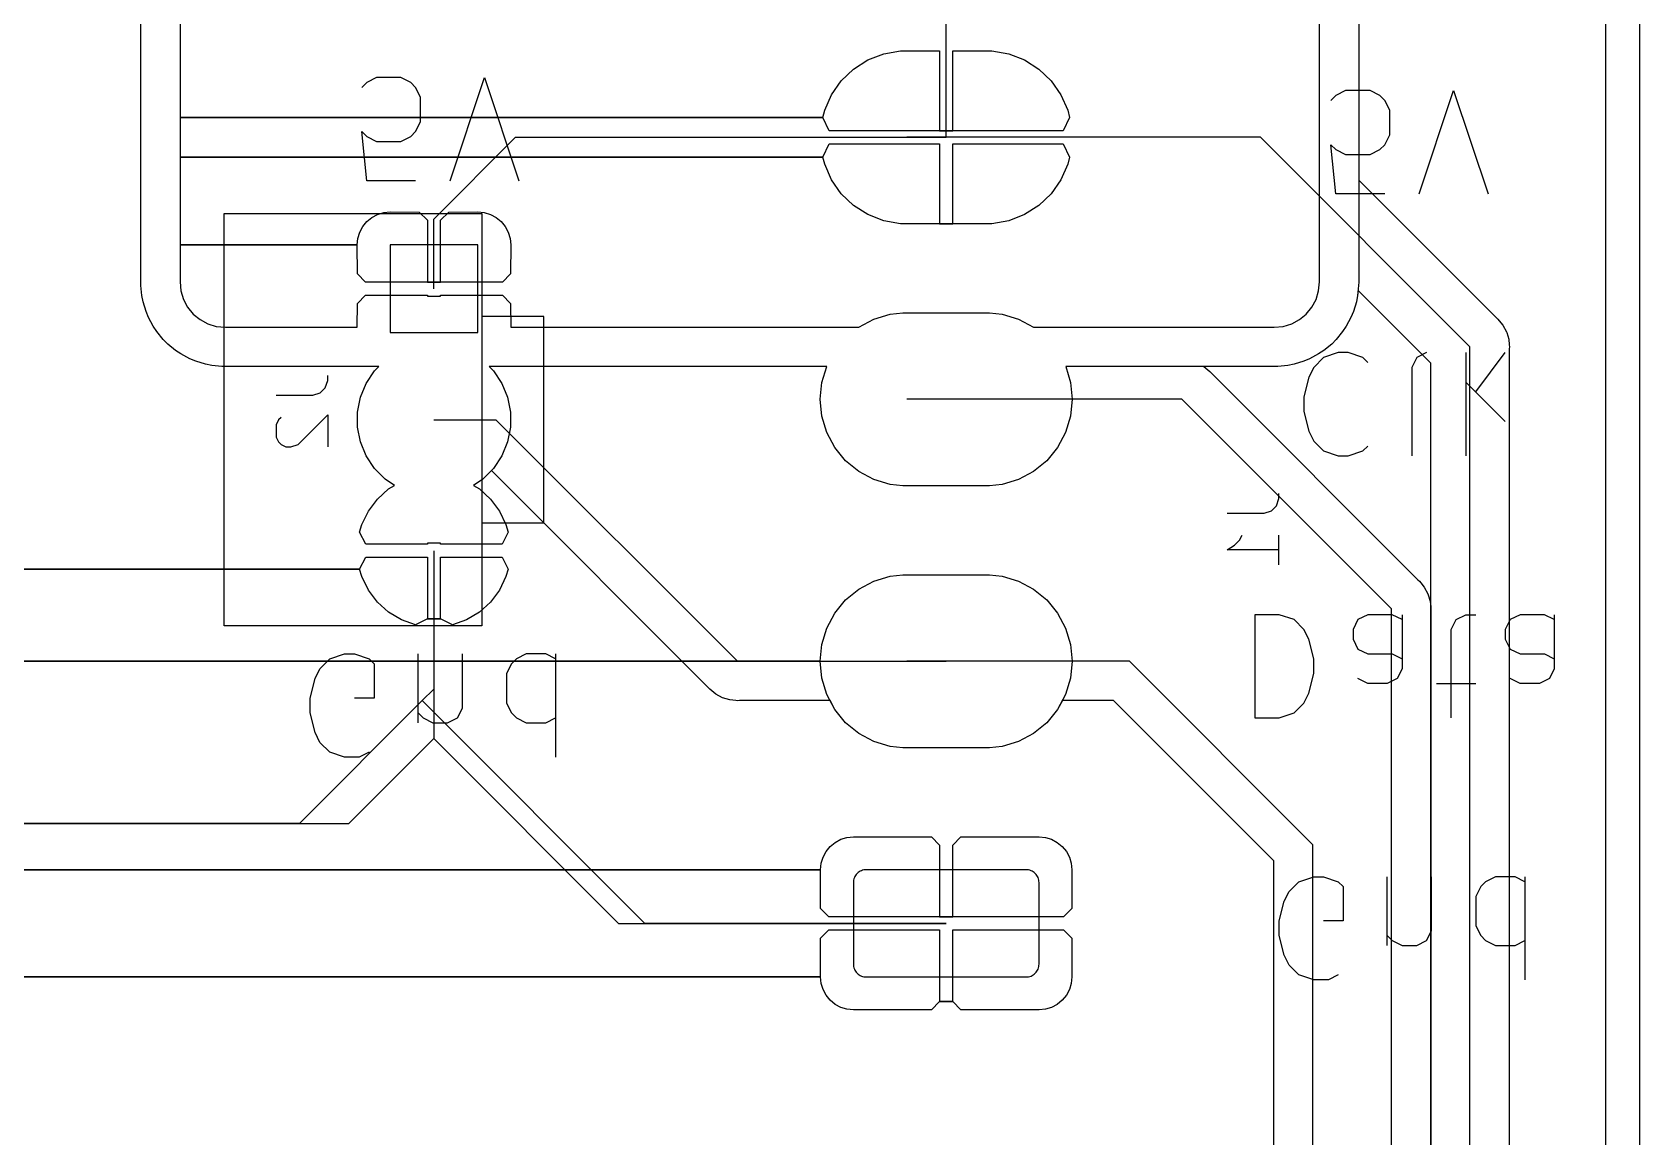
# Model space of a CAD drawing. Extents: x 169 to 33241, y 66 to 35500.
# Drawn here: x 20966 to 33241, y 13070 to 21502 of the extents above; entities that cross this region are included whole.
import ezdxf

# ---------------------------------------------------------------- set-up
doc = ezdxf.new("R2010")
doc.units = 0

msp = doc.modelspace()

# ---------------------------------------------------------------- linework, layer by layer
at = {"layer": 'Layer 1'}
for p, q in [((32981.2, 2076.46), (32981.2, 33488.4)), ((32981.2, 2076.46), (32981.2, 33488.4)), ((33241, 2066), (33241, 33500)), ((31094.9, 27006.3), (31094.9, 19593.7)), ((31094.9, 27006.3), (31094.9, 20373.2)), ((30794.9, 19596.2), (30794.9, 27003.8)), ((30794.9, 19596.2), (30794.9, 27003.8)), ((21794.9, 19593.7), (21794.9, 25116.5)), ((21794.9, 19593.7), (21794.9, 25116.5)), ((22094.9, 24425.4), (22094.9, 20852.2)), ((22094.9, 24425.4), (22094.9, 20852.2)), ((27944, 20700), (27944, 22111)), ((27468, 21337), (27595.7, 21359.4)), ((27468, 21337), (27595.7, 21359.4)), ((27595.7, 21359.4), (27894.9, 21359.4)), ((27595.7, 21359.4), (27894.9, 21359.4)), ((27894.9, 21359.4), (27894.9, 20750)), ((27894.9, 21359.4), (27894.9, 20750)), ((27994.9, 20750), (27994.9, 21359.4)), ((27994.9, 21359.4), (28294.2, 21359.4)), ((27994.9, 20750), (27994.9, 21359.4)), ((27994.9, 21359.4), (28294.2, 21359.4)), ((28294.2, 21359.4), (28421.8, 21337)), ((28294.2, 21359.4), (28421.8, 21337)), ((27237.8, 21220.5), (27347.2, 21290.1)), ((27237.8, 21220.5), (27347.2, 21290.1)), ((27347.2, 21290.1), (27468, 21337)), ((27347.2, 21290.1), (27468, 21337)), ((28421.8, 21337), (28542.7, 21290.1)), ((28421.8, 21337), (28542.7, 21290.1)), ((28542.7, 21290.1), (28652.1, 21220.5)), ((28542.7, 21290.1), (28652.1, 21220.5)), ((23520, 21118), (23482, 21081)), ((23594, 21156), (23520, 21118)), ((23782, 21156), (23594, 21156)), ((23857, 21118), (23782, 21156)), ((23894, 21081), (23857, 21118)), ((24157, 20368), (24419, 21156)), ((24419, 21156), (24682, 20368)), ((27069.6, 21024.8), (27144.1, 21130.9)), ((27069.6, 21024.8), (27144.1, 21130.9)), ((27144.1, 21130.9), (27237.8, 21220.5)), ((27144.1, 21130.9), (27237.8, 21220.5)), ((28652.1, 21220.5), (28745.8, 21130.9)), ((28652.1, 21220.5), (28745.8, 21130.9)), ((28745.8, 21130.9), (28820.2, 21024.8)), ((28745.8, 21130.9), (28820.2, 21024.8)), ((23932, 21006), (23894, 21081)), ((23932, 20818), (23932, 21006)), ((27017.3, 20906.2), (27069.6, 21024.8)), ((27017.3, 20906.2), (27069.6, 21024.8)), ((28820.2, 21024.8), (28872.5, 20906.2)), ((28820.2, 21024.8), (28872.5, 20906.2)), ((30920, 21018), (30882, 20981)), ((30994, 21056), (30920, 21018)), ((31182, 21056), (30994, 21056)), ((31257, 21018), (31182, 21056)), ((31294, 20981), (31257, 21018)), ((31557, 20268), (31819, 21056)), ((31819, 21056), (32082, 20268)), ((27004.1, 20852.2), (27017.3, 20906.2)), ((27004.1, 20852.2), (27017.3, 20906.2)), ((28872.5, 20906.2), (28885.8, 20852.2)), ((28872.5, 20906.2), (28885.8, 20852.2)), ((31332, 20906), (31294, 20981)), ((31332, 20718), (31332, 20906)), ((22094.9, 20852.2), (27004.1, 20852.2)), ((27004.1, 20852.2), (22094.9, 20852.2)), ((22094.9, 20852.2), (22094.9, 20547.8)), ((22094.9, 20852.2), (27004.1, 20852.2)), ((27004.1, 20852.2), (22094.9, 20852.2)), ((22094.9, 20852.2), (22094.9, 20547.8)), ((23894, 20743), (23932, 20818)), ((27050.9, 20750), (27004.1, 20852.2)), ((27050.9, 20750), (27004.1, 20852.2)), ((27894.9, 20750), (27050.9, 20750)), ((27894.9, 20750), (27050.9, 20750)), ((27894.9, 20750), (27994.9, 20750)), ((27994.9, 20750), (27894.9, 20750)), ((27894.9, 20750), (27994.9, 20750)), ((27994.9, 20750), (27894.9, 20750)), ((28839, 20750), (27994.9, 20750)), ((28839, 20750), (27994.9, 20750)), ((28885.8, 20852.2), (28839, 20750)), ((28885.8, 20852.2), (28839, 20750)), ((23520, 20368), (23482, 20743)), ((23482, 20743), (23520, 20706)), ((23520, 20706), (23594, 20668)), ((23594, 20668), (23782, 20668)), ((23782, 20668), (23857, 20706)), ((23857, 20706), (23894, 20743)), ((24033, 20076), (24657, 20700)), ((24657, 20700), (27039, 20700)), ((27004.1, 20547.8), (27050.9, 20650)), ((27004.1, 20547.8), (27050.9, 20650)), ((27039, 20700), (27944, 20700)), ((27050.9, 20650), (27894.9, 20650)), ((27050.9, 20650), (27894.9, 20650)), ((28244, 20700), (27645, 20700)), ((28244, 20700), (27645, 20700)), ((27894.9, 20650), (27894.9, 20040.6)), ((27894.9, 20650), (27894.9, 20040.6)), ((30344, 20700), (27944, 20700)), ((27994.9, 20040.6), (27994.9, 20650)), ((27994.9, 20650), (28839, 20650)), ((27994.9, 20040.6), (27994.9, 20650)), ((27994.9, 20650), (28839, 20650)), ((28839, 20650), (28885.8, 20547.8)), ((28839, 20650), (28885.8, 20547.8)), ((31944, 19100), (30344, 20700)), ((30920, 20268), (30882, 20643)), ((30882, 20643), (30920, 20606)), ((31257, 20606), (31294, 20643)), ((31294, 20643), (31332, 20718)), ((22094.9, 20547.8), (27004.1, 20547.8)), ((27004.1, 20547.8), (22094.9, 20547.8)), ((22094.9, 20547.8), (22094.9, 19879.5)), ((22094.9, 20547.8), (27004.1, 20547.8)), ((27004.1, 20547.8), (22094.9, 20547.8)), ((22094.9, 20547.8), (22094.9, 19879.5)), ((27017.3, 20493.8), (27004.1, 20547.8)), ((27017.3, 20493.8), (27004.1, 20547.8)), ((28885.8, 20547.8), (28872.5, 20493.8)), ((28885.8, 20547.8), (28872.5, 20493.8)), ((30920, 20606), (30994, 20568)), ((30994, 20568), (31182, 20568)), ((31182, 20568), (31257, 20606)), ((27069.6, 20375.2), (27017.3, 20493.8)), ((27069.6, 20375.2), (27017.3, 20493.8)), ((28872.5, 20493.8), (28820.2, 20375.2)), ((28872.5, 20493.8), (28820.2, 20375.2)), ((23894, 20368), (23520, 20368)), ((27144.1, 20269.1), (27069.6, 20375.2)), ((27144.1, 20269.1), (27069.6, 20375.2)), ((27237.8, 20179.5), (27144.1, 20269.1)), ((27237.8, 20179.5), (27144.1, 20269.1)), ((28745.8, 20269.1), (28652.1, 20179.5)), ((28745.8, 20269.1), (28652.1, 20179.5)), ((28820.2, 20375.2), (28745.8, 20269.1)), ((28820.2, 20375.2), (28745.8, 20269.1)), ((31294, 20268), (30920, 20268)), ((31094.9, 20373.2), (32146.1, 19322)), ((27347.2, 20109.9), (27237.8, 20179.5)), ((27347.2, 20109.9), (27237.8, 20179.5)), ((28652.1, 20179.5), (28542.7, 20109.9)), ((28652.1, 20179.5), (28542.7, 20109.9)), ((22431, 20119), (24400, 20119)), ((22431, 16970), (22431, 20119)), ((23467.2, 19975.7), (23490.4, 20019.1)), ((23467.2, 19975.7), (23490.4, 20019.1)), ((23490.4, 20019.1), (23521.6, 20057.2)), ((23490.4, 20019.1), (23521.6, 20057.2)), ((23521.6, 20057.2), (23559.7, 20088.4)), ((23521.6, 20057.2), (23559.7, 20088.4)), ((23559.7, 20088.4), (23603.1, 20111.6)), ((23559.7, 20088.4), (23603.1, 20111.6)), ((23603.1, 20111.6), (23650.3, 20125.9)), ((23603.1, 20111.6), (23650.3, 20125.9)), ((23650.3, 20125.9), (23699.3, 20130.7)), ((23650.3, 20125.9), (23699.3, 20130.7)), ((23699.3, 20130.7), (23921.4, 20129.5)), ((23699.3, 20130.7), (23921.4, 20129.5)), ((23921.4, 20129.5), (23983.9, 20067)), ((23921.4, 20129.5), (23983.9, 20067)), ((23983.9, 20067), (23983.9, 19594.9)), ((23983.9, 20067), (23983.9, 19594.9)), ((24033, 19544), (24033, 20076)), ((24083.9, 20067), (24146.4, 20129.5)), ((24083.9, 20067), (24146.4, 20129.5)), ((24083.9, 19594.9), (24083.9, 20067)), ((24083.9, 19594.9), (24083.9, 20067)), ((24146.4, 20129.5), (24368.6, 20130.7)), ((24146.4, 20129.5), (24368.6, 20130.7)), ((24368.6, 20130.7), (24417.6, 20125.9)), ((24368.6, 20130.7), (24417.6, 20125.9)), ((24400, 20119), (24400, 16970)), ((24417.6, 20125.9), (24464.7, 20111.6)), ((24417.6, 20125.9), (24464.7, 20111.6)), ((24464.7, 20111.6), (24508.1, 20088.4)), ((24464.7, 20111.6), (24508.1, 20088.4)), ((24508.1, 20088.4), (24546.2, 20057.2)), ((24508.1, 20088.4), (24546.2, 20057.2)), ((24546.2, 20057.2), (24577.4, 20019.1)), ((24546.2, 20057.2), (24577.4, 20019.1)), ((24577.4, 20019.1), (24600.6, 19975.7)), ((24577.4, 20019.1), (24600.6, 19975.7)), ((27468, 20063), (27347.2, 20109.9)), ((27468, 20063), (27347.2, 20109.9)), ((27595.7, 20040.6), (27468, 20063)), ((27595.7, 20040.6), (27468, 20063)), ((27894.9, 20040.6), (27595.7, 20040.6)), ((27894.9, 20040.6), (27595.7, 20040.6)), ((27894.9, 20040.6), (27994.9, 20040.6)), ((27994.9, 20040.6), (27894.9, 20040.6)), ((27894.9, 20040.6), (27994.9, 20040.6)), ((27994.9, 20040.6), (27894.9, 20040.6)), ((28294.2, 20040.6), (27994.9, 20040.6)), ((28294.2, 20040.6), (27994.9, 20040.6)), ((28421.8, 20063), (28294.2, 20040.6)), ((28421.8, 20063), (28294.2, 20040.6)), ((28542.7, 20109.9), (28421.8, 20063)), ((28542.7, 20109.9), (28421.8, 20063)), ((23448.1, 19879.5), (23452.9, 19928.5)), ((23448.1, 19879.5), (23452.9, 19928.5)), ((23452.9, 19928.5), (23467.2, 19975.7)), ((23452.9, 19928.5), (23467.2, 19975.7)), ((24600.6, 19975.7), (24614.9, 19928.5)), ((24600.6, 19975.7), (24614.9, 19928.5)), ((24614.9, 19928.5), (24619.8, 19879.5)), ((24614.9, 19928.5), (24619.8, 19879.5)), ((22094.9, 19879.5), (23448.1, 19879.5)), ((23448.1, 19879.5), (22094.9, 19879.5)), ((22094.9, 19879.5), (22094.9, 19596.2)), ((22094.9, 19879.5), (23448.1, 19879.5)), ((23448.1, 19879.5), (22094.9, 19879.5)), ((22094.9, 19879.5), (22094.9, 19596.2)), ((23449.3, 19657.4), (23448.1, 19879.5)), ((23449.3, 19657.4), (23448.1, 19879.5)), ((24368.6, 19879.5), (23699.3, 19879.5)), ((23699.3, 19879.5), (23699.3, 19210.2)), ((24368.6, 19879.5), (23699.3, 19879.5)), ((23699.3, 19879.5), (23699.3, 19210.2)), ((24368.6, 19210.2), (24368.6, 19879.5)), ((24368.6, 19210.2), (24368.6, 19879.5)), ((24619.8, 19879.5), (24618.6, 19657.4)), ((24619.8, 19879.5), (24618.6, 19657.4)), ((23511.8, 19594.9), (23449.3, 19657.4)), ((23511.8, 19594.9), (23449.3, 19657.4)), ((24618.6, 19657.4), (24556.1, 19594.9)), ((24618.6, 19657.4), (24556.1, 19594.9)), ((21796.1, 19569.2), (21794.9, 19593.7)), ((21796.1, 19569.2), (21794.9, 19593.7)), ((21803.7, 19492.4), (21796.1, 19569.2)), ((21803.7, 19492.4), (21796.1, 19569.2)), ((22094.9, 19596.2), (22101.8, 19526.7)), ((22094.9, 19596.2), (22101.8, 19526.7)), ((22101.8, 19526.7), (22121.3, 19462.3)), ((22101.8, 19526.7), (22121.3, 19462.3)), ((23983.9, 19594.9), (23511.8, 19594.9)), ((23983.9, 19594.9), (23511.8, 19594.9)), ((23983.9, 19594.9), (24083.9, 19594.9)), ((24083.9, 19594.9), (23983.9, 19594.9)), ((23983.9, 19594.9), (24083.9, 19594.9)), ((24083.9, 19594.9), (23983.9, 19594.9)), ((24556.1, 19594.9), (24083.9, 19594.9)), ((24556.1, 19594.9), (24083.9, 19594.9)), ((30768.6, 19462.3), (30788.1, 19526.7)), ((30768.6, 19462.3), (30788.1, 19526.7)), ((30788.1, 19526.7), (30794.9, 19596.2)), ((30788.1, 19526.7), (30794.9, 19596.2)), ((31093.7, 19569.2), (31086.2, 19492.4)), ((31090, 19531.7), (31086.2, 19492.4)), ((31645.7, 18976.1), (31090, 19531.7)), ((31094.9, 19593.7), (31093.7, 19569.2)), ((21813.3, 19444.3), (21803.7, 19492.4)), ((21813.3, 19444.3), (21803.7, 19492.4)), ((21835.7, 19370.5), (21813.3, 19444.3)), ((21835.7, 19370.5), (21813.3, 19444.3)), ((22121.3, 19462.3), (22153.1, 19402.9)), ((22121.3, 19462.3), (22153.1, 19402.9)), ((22153.1, 19402.9), (22195.8, 19350.8)), ((22153.1, 19402.9), (22195.8, 19350.8)), ((23448.3, 19250), (23449.3, 19432.4)), ((23448.3, 19250), (23449.3, 19432.4)), ((23449.3, 19432.4), (23511.8, 19494.9)), ((23449.3, 19432.4), (23511.8, 19494.9)), ((23511.8, 19494.9), (23983.9, 19494.9)), ((23511.8, 19494.9), (23983.9, 19494.9)), ((23983.9, 19494.9), (23983.9, 19487)), ((23983.9, 19494.9), (23983.9, 19487)), ((23983.9, 19487), (24083.9, 19487)), ((23983.9, 19487), (24083.9, 19487)), ((24083.9, 19487), (24083.9, 19494.9)), ((24083.9, 19494.9), (24556.1, 19494.9)), ((24083.9, 19487), (24083.9, 19494.9)), ((24083.9, 19494.9), (24556.1, 19494.9)), ((24556.1, 19494.9), (24618.6, 19432.4)), ((24556.1, 19494.9), (24618.6, 19432.4)), ((24618.6, 19432.4), (24619.6, 19250)), ((24618.6, 19432.4), (24619.6, 19250)), ((30694.1, 19350.8), (30736.8, 19402.9)), ((30694.1, 19350.8), (30736.8, 19402.9)), ((30736.8, 19402.9), (30768.6, 19462.3)), ((30736.8, 19402.9), (30768.6, 19462.3)), ((31076.6, 19444.3), (31054.2, 19370.5)), ((31076.6, 19444.3), (31054.2, 19370.5)), ((31086.2, 19492.4), (31076.6, 19444.3)), ((31086.2, 19492.4), (31076.6, 19444.3)), ((21854.4, 19325.2), (21835.7, 19370.5)), ((21854.4, 19325.2), (21835.7, 19370.5)), ((21890.8, 19257.1), (21854.4, 19325.2)), ((21890.8, 19257.1), (21854.4, 19325.2)), ((22195.8, 19350.8), (22247.8, 19308.1)), ((22195.8, 19350.8), (22247.8, 19308.1)), ((22247.8, 19308.1), (22307.2, 19276.4)), ((22247.8, 19308.1), (22307.2, 19276.4)), ((22307.2, 19276.4), (22371.6, 19256.8)), ((22307.2, 19276.4), (22371.6, 19256.8)), ((24872, 19332), (24400, 19332)), ((24872, 17757), (24872, 19332)), ((27277.6, 19251), (27392.1, 19312.2)), ((27277.6, 19251), (27392.1, 19312.2)), ((27392.1, 19312.2), (27516.5, 19349.9)), ((27392.1, 19312.2), (27516.5, 19349.9)), ((27516.5, 19349.9), (27613.3, 19359.4)), ((27516.5, 19349.9), (27613.3, 19359.4)), ((27613.3, 19359.4), (28276.5, 19359.4)), ((27613.3, 19359.4), (28276.5, 19359.4)), ((28276.5, 19359.4), (28373.4, 19349.9)), ((28276.5, 19359.4), (28373.4, 19349.9)), ((28373.4, 19349.9), (28497.7, 19312.2)), ((28373.4, 19349.9), (28497.7, 19312.2)), ((28497.7, 19312.2), (28612.3, 19251)), ((28497.7, 19312.2), (28612.3, 19251)), ((30518.2, 19256.8), (30582.7, 19276.4)), ((30518.2, 19256.8), (30582.7, 19276.4)), ((30582.7, 19276.4), (30642.1, 19308.1)), ((30582.7, 19276.4), (30642.1, 19308.1)), ((30642.1, 19308.1), (30694.1, 19350.8)), ((30642.1, 19308.1), (30694.1, 19350.8)), ((31035.5, 19325.2), (30999.1, 19257.1)), ((31035.5, 19325.2), (30999.1, 19257.1)), ((31054.2, 19370.5), (31035.5, 19325.2)), ((31054.2, 19370.5), (31035.5, 19325.2)), ((32146.1, 19322), (32157.5, 19312.6)), ((32157.5, 19312.6), (32167.9, 19300)), ((32167.9, 19300), (32194.9, 19267)), ((21918, 19216.4), (21890.8, 19257.1)), ((21918, 19216.4), (21890.8, 19257.1)), ((21967, 19156.7), (21918, 19216.4)), ((21967, 19156.7), (21918, 19216.4)), ((22001.7, 19122.1), (21967, 19156.7)), ((22001.7, 19122.1), (21967, 19156.7)), ((22371.6, 19256.8), (22441.1, 19250)), ((22371.6, 19256.8), (22441.1, 19250)), ((22441.1, 19250), (23448.3, 19250)), ((22441.1, 19250), (23448.3, 19250)), ((23699.3, 19210.2), (24368.6, 19210.2)), ((23699.3, 19210.2), (24368.6, 19210.2)), ((24619.6, 19250), (27276.4, 19250)), ((24619.6, 19250), (27276.4, 19250)), ((27276.4, 19250), (27277.6, 19251)), ((27276.4, 19250), (27277.6, 19251)), ((28612.3, 19251), (28613.5, 19250)), ((28612.3, 19251), (28613.5, 19250)), ((28613.5, 19250), (30448.8, 19250)), ((28613.5, 19250), (30448.8, 19250)), ((30448.8, 19250), (30518.2, 19256.8)), ((30448.8, 19250), (30518.2, 19256.8)), ((30922.9, 19156.7), (30888.2, 19122.1)), ((30922.9, 19156.7), (30888.2, 19122.1)), ((30971.8, 19216.4), (30922.9, 19156.7)), ((30971.8, 19216.4), (30922.9, 19156.7)), ((30999.1, 19257.1), (30971.8, 19216.4)), ((30999.1, 19257.1), (30971.8, 19216.4)), ((32194.9, 19267), (32222.7, 19215.1)), ((32222.7, 19215.1), (32224.2, 19210.2)), ((32224.2, 19210.2), (32239.8, 19158.7)), ((32239.8, 19158.7), (32244.2, 19114.7)), ((22061.3, 19073.1), (22001.7, 19122.1)), ((22061.3, 19073.1), (22001.7, 19122.1)), ((22102.1, 19045.9), (22061.3, 19073.1)), ((22102.1, 19045.9), (22061.3, 19073.1)), ((22170.1, 19009.5), (22102.1, 19045.9)), ((22170.1, 19009.5), (22102.1, 19045.9)), ((30787.8, 19045.9), (30719.7, 19009.5)), ((30787.8, 19045.9), (30719.7, 19009.5)), ((30828.6, 19073.1), (30787.8, 19045.9)), ((30828.6, 19073.1), (30787.8, 19045.9)), ((30938, 19056), (30826, 19018)), ((30888.2, 19122.1), (30828.6, 19073.1)), ((30888.2, 19122.1), (30828.6, 19073.1)), ((31013, 19056), (30938, 19056)), ((31126, 19018), (31013, 19056)), ((31613, 19056), (31538, 19018)), ((31913, 19056), (31913, 18268)), ((31944, 7300), (31944, 19100)), ((31988, 18756), (32213, 19056)), ((32244.2, 19114.7), (32244.2, 19114.7)), ((32244.2, 19114.7), (32245.6, 19100)), ((32245.6, 19100), (32244.2, 19085.3)), ((32244.2, 19085.3), (32244.2, 7314.69)), ((22215.4, 18990.7), (22170.1, 19009.5)), ((22215.4, 18990.7), (22170.1, 19009.5)), ((22289.3, 18968.3), (22215.4, 18990.7)), ((22289.3, 18968.3), (22215.4, 18990.7)), ((22337.3, 18958.8), (22289.3, 18968.3)), ((22337.3, 18958.8), (22289.3, 18968.3)), ((22414.1, 18951.2), (22337.3, 18958.8)), ((22414.1, 18951.2), (22337.3, 18958.8)), ((22438.6, 18950), (22414.1, 18951.2)), ((22438.6, 18950), (22414.1, 18951.2)), ((23612.2, 18950), (22438.6, 18950)), ((23612.2, 18950), (22438.6, 18950)), ((23515.8, 18821.8), (23579.8, 18917.6)), ((23515.8, 18821.8), (23579.8, 18917.6)), ((23579.8, 18917.6), (23612.2, 18950)), ((23579.8, 18917.6), (23612.2, 18950)), ((27032.4, 18950), (24455.6, 18950)), ((24455.6, 18950), (24488, 18917.6)), ((24488, 18917.6), (24552, 18821.8)), ((26995.8, 18829.3), (27032.4, 18950)), ((30451.2, 18950), (28857.4, 18950)), ((28857.4, 18950), (28894.1, 18829.3)), ((30451.2, 18950), (29912, 18950)), ((29912, 18950), (29912, 18950)), ((29912, 18950), (29957.5, 18912.6)), ((29957.5, 18912.6), (29966.9, 18901.2)), ((30475.7, 18951.2), (30451.2, 18950)), ((30475.7, 18951.2), (30451.2, 18950)), ((30552.5, 18958.8), (30475.7, 18951.2)), ((30552.5, 18958.8), (30475.7, 18951.2)), ((30600.6, 18968.3), (30552.5, 18958.8)), ((30600.6, 18968.3), (30552.5, 18958.8)), ((30674.5, 18990.7), (30600.6, 18968.3)), ((30674.5, 18990.7), (30600.6, 18968.3)), ((30719.7, 19009.5), (30674.5, 18990.7)), ((30719.7, 19009.5), (30674.5, 18990.7)), ((30751, 18943), (30713, 18868)), ((30826, 19018), (30751, 18943)), ((31163, 18981), (31126, 19018)), ((31538, 19018), (31501, 18943)), ((31501, 18943), (31501, 18268)), ((31645.7, 7423.94), (31645.7, 18976.1)), ((23166, 18749), (23204, 18787)), ((23204, 18787), (23223, 18843)), ((23223, 18843), (23223, 18881)), ((23471.7, 18715.4), (23515.8, 18821.8)), ((23471.7, 18715.4), (23515.8, 18821.8)), ((24552, 18821.8), (24596.1, 18715.4)), ((26983.1, 18700), (26995.8, 18829.3)), ((28894.1, 18829.3), (28906.8, 18700)), ((29966.9, 18901.2), (31546.1, 17322)), ((30713, 18868), (30676, 18718)), ((32213, 18531), (31913, 18831)), ((22829, 18731), (23110, 18731)), ((23110, 18731), (23166, 18749)), ((23449.3, 18602.5), (23471.7, 18715.4)), ((23449.3, 18602.5), (23471.7, 18715.4)), ((24596.1, 18715.4), (24618.6, 18602.5)), ((26995.8, 18570.7), (26983.1, 18700)), ((28244, 18700), (27645, 18700)), ((28244, 18700), (27645, 18700)), ((29744, 18700), (27944, 18700)), ((28906.8, 18700), (28894.1, 18570.7)), ((31344, 17100), (29744, 18700)), ((30676, 18718), (30676, 18606)), ((22848, 18543), (22829, 18506)), ((22866, 18562), (22848, 18543)), ((22998, 18356), (23223, 18581)), ((23223, 18581), (23223, 18337)), ((23449.3, 18487.3), (23449.3, 18602.5)), ((23449.3, 18487.3), (23449.3, 18602.5)), ((24033, 18544), (24033, 18544)), ((24033, 18544), (24033, 18544)), ((24033, 18544), (24507, 18544)), ((24507, 18544), (26352, 16700)), ((24618.6, 18602.5), (24618.6, 18487.3)), ((27033.5, 18446.4), (26995.8, 18570.7)), ((28894.1, 18570.7), (28856.3, 18446.4)), ((30676, 18606), (30713, 18456)), ((22829, 18506), (22829, 18412)), ((23471.7, 18374.3), (23449.3, 18487.3)), ((23471.7, 18374.3), (23449.3, 18487.3)), ((24618.6, 18487.3), (24596.1, 18374.3)), ((27094.8, 18331.9), (27033.5, 18446.4)), ((28856.3, 18446.4), (28795.1, 18331.9)), ((30713, 18456), (30751, 18381)), ((22829, 18412), (22848, 18375)), ((22848, 18375), (22866, 18356)), ((22866, 18356), (22904, 18337)), ((22904, 18337), (22941, 18337)), ((22941, 18337), (22998, 18356)), ((23515.8, 18267.9), (23471.7, 18374.3)), ((23515.8, 18267.9), (23471.7, 18374.3)), ((24596.1, 18374.3), (24552, 18267.9)), ((27177.2, 18231.4), (27094.8, 18331.9)), ((28795.1, 18331.9), (28712.7, 18231.4)), ((30751, 18381), (30826, 18306)), ((30826, 18306), (30938, 18268)), ((31013, 18268), (31126, 18306)), ((31126, 18306), (31163, 18343)), ((23579.8, 18172.2), (23515.8, 18267.9)), ((23579.8, 18172.2), (23515.8, 18267.9)), ((23661.2, 18090.8), (23579.8, 18172.2)), ((23661.2, 18090.8), (23579.8, 18172.2)), ((24488, 18172.2), (24406.6, 18090.8)), ((24552, 18267.9), (24488, 18172.2)), ((27277.6, 18149), (27177.2, 18231.4)), ((28712.7, 18231.4), (28612.3, 18149)), ((30938, 18268), (31013, 18268)), ((23732.9, 18042.8), (23661.2, 18090.8)), ((23732.9, 18042.8), (23661.2, 18090.8)), ((24406.6, 18090.8), (24334.9, 18042.8)), ((24406.6, 18090.8), (24334.9, 18042.8)), ((24472.4, 18156.5), (24406.6, 18090.8)), ((26130.1, 16498.8), (24472.4, 18156.5)), ((27392.1, 18087.8), (27277.6, 18149)), ((27516.5, 18050.1), (27392.1, 18087.8)), ((27613.3, 18040.6), (27516.5, 18050.1)), ((28373.4, 18050.1), (28276.5, 18040.6)), ((28497.7, 18087.8), (28373.4, 18050.1)), ((28612.3, 18149), (28497.7, 18087.8)), ((23533.3, 17846.8), (23601.8, 17938.7)), ((23533.3, 17846.8), (23601.8, 17938.7)), ((23601.8, 17938.7), (23686.9, 18015.4)), ((23601.8, 17938.7), (23686.9, 18015.4)), ((23686.9, 18015.4), (23732.9, 18042.8)), ((23686.9, 18015.4), (23732.9, 18042.8)), ((24334.9, 18042.8), (24380.9, 18015.4)), ((24334.9, 18042.8), (24380.9, 18015.4)), ((24380.9, 18015.4), (24466, 17938.7)), ((24380.9, 18015.4), (24466, 17938.7)), ((24466, 17938.7), (24534.6, 17846.8)), ((24466, 17938.7), (24534.6, 17846.8)), ((28276.5, 18040.6), (27613.3, 18040.6)), ((30466, 17887), (30485, 17943)), ((30485, 17943), (30485, 17981)), ((23484, 17743.3), (23533.3, 17846.8)), ((23484, 17743.3), (23533.3, 17846.8)), ((24534.6, 17846.8), (24583.8, 17743.3)), ((24534.6, 17846.8), (24583.8, 17743.3)), ((30091, 17831), (30372, 17831)), ((30372, 17831), (30429, 17849)), ((30429, 17849), (30466, 17887)), ((23466.4, 17685.4), (23484, 17743.3)), ((23466.4, 17685.4), (23484, 17743.3)), ((23514.2, 17594.9), (23466.4, 17685.4)), ((23514.2, 17594.9), (23466.4, 17685.4)), ((24400, 17757), (24872, 17757)), ((24601.4, 17685.4), (24553.7, 17594.9)), ((24601.4, 17685.4), (24553.7, 17594.9)), ((24583.8, 17743.3), (24601.4, 17685.4)), ((24583.8, 17743.3), (24601.4, 17685.4)), ((23983.9, 17594.9), (23514.2, 17594.9)), ((23983.9, 17594.9), (23514.2, 17594.9)), ((24083.9, 17602.8), (23983.9, 17602.8)), ((23983.9, 17602.8), (23983.9, 17594.9)), ((24083.9, 17602.8), (23983.9, 17602.8)), ((23983.9, 17602.8), (23983.9, 17594.9)), ((24083.9, 17594.9), (24083.9, 17602.8)), ((24083.9, 17594.9), (24083.9, 17602.8)), ((24553.7, 17594.9), (24083.9, 17594.9)), ((24553.7, 17594.9), (24083.9, 17594.9)), ((30091, 17550), (30147, 17587)), ((30147, 17587), (30185, 17625)), ((30185, 17625), (30204, 17662)), ((30485, 17437), (30485, 17662)), ((23466.4, 17404.4), (23514.2, 17494.9)), ((23466.4, 17404.4), (23514.2, 17494.9)), ((23514.2, 17494.9), (23983.9, 17494.9)), ((23514.2, 17494.9), (23983.9, 17494.9)), ((23983.9, 17494.9), (23983.9, 17024.9)), ((23983.9, 17494.9), (23983.9, 17024.9)), ((24033, 17544), (24033, 17544)), ((24033, 17544), (24033, 16488)), ((24033, 17544), (24033, 17544)), ((24033, 17544), (24033, 16111)), ((24083.9, 17024.9), (24083.9, 17494.9)), ((24083.9, 17494.9), (24553.7, 17494.9)), ((24083.9, 17024.9), (24083.9, 17494.9)), ((24083.9, 17494.9), (24553.7, 17494.9)), ((24553.7, 17494.9), (24601.4, 17404.4)), ((24553.7, 17494.9), (24601.4, 17404.4)), ((30485, 17550), (30091, 17550)), ((20697.6, 17404.4), (23466.4, 17404.4)), ((23466.4, 17404.4), (20697.6, 17404.4)), ((20697.6, 17404.4), (23466.4, 17404.4)), ((23466.4, 17404.4), (20697.6, 17404.4)), ((23484, 17346.4), (23466.4, 17404.4)), ((23484, 17346.4), (23466.4, 17404.4)), ((23533.3, 17242.9), (23484, 17346.4)), ((23533.3, 17242.9), (23484, 17346.4)), ((24583.8, 17346.4), (24534.6, 17242.9)), ((24583.8, 17346.4), (24534.6, 17242.9)), ((24601.4, 17404.4), (24583.8, 17346.4)), ((24601.4, 17404.4), (24583.8, 17346.4)), ((27277.6, 17251), (27392.1, 17312.2)), ((27392.1, 17312.2), (27516.5, 17349.9)), ((27516.5, 17349.9), (27613.3, 17359.4)), ((27613.3, 17359.4), (28276.5, 17359.4)), ((28276.5, 17359.4), (28373.4, 17349.9)), ((28373.4, 17349.9), (28497.7, 17312.2)), ((28497.7, 17312.2), (28612.3, 17251)), ((31546.1, 17322), (31557.5, 17312.6)), ((31557.5, 17312.6), (31567.9, 17300)), ((23601.8, 17151.1), (23533.3, 17242.9)), ((23601.8, 17151.1), (23533.3, 17242.9)), ((24534.6, 17242.9), (24466, 17151.1)), ((24534.6, 17242.9), (24466, 17151.1)), ((27177.2, 17168.6), (27277.6, 17251)), ((28612.3, 17251), (28712.7, 17168.6)), ((31567.9, 17300), (31594.9, 17267)), ((31594.9, 17267), (31622.7, 17215.1)), ((31622.7, 17215.1), (31625, 17207.5)), ((31625, 17207.5), (31639.8, 17158.7)), ((23686.9, 17074.3), (23601.8, 17151.1)), ((23686.9, 17074.3), (23601.8, 17151.1)), ((23785.4, 17015.7), (23686.9, 17074.3)), ((23785.4, 17015.7), (23686.9, 17074.3)), ((24380.9, 17074.3), (24282.4, 17015.7)), ((24380.9, 17074.3), (24282.4, 17015.7)), ((24466, 17151.1), (24380.9, 17074.3)), ((24466, 17151.1), (24380.9, 17074.3)), ((27033.5, 16953.6), (27094.8, 17068.1)), ((27094.8, 17068.1), (27177.2, 17168.6)), ((28712.7, 17168.6), (28795.1, 17068.1)), ((28795.1, 17068.1), (28856.3, 16953.6)), ((31344, 9400), (31344, 17100)), ((31639.8, 17158.7), (31644.2, 17114.7)), ((31644.2, 17114.7), (31644.2, 17114.7)), ((31644.2, 17114.7), (31645.6, 17100)), ((31645.6, 17100), (31644.2, 17085.3)), ((31644.2, 17085.3), (31644.2, 9414.69)), ((24400, 16970), (22431, 16970)), ((23893.4, 16977.4), (23785.4, 17015.7)), ((23893.4, 16977.4), (23785.4, 17015.7)), ((23983.9, 17024.9), (23893.4, 16977.4)), ((23983.9, 17024.9), (23893.4, 16977.4)), ((23983.9, 17024.9), (24083.9, 17024.9)), ((24083.9, 17024.9), (23983.9, 17024.9)), ((23983.9, 17024.9), (24083.9, 17024.9)), ((24083.9, 17024.9), (23983.9, 17024.9)), ((24174.4, 16977.4), (24083.9, 17024.9)), ((24174.4, 16977.4), (24083.9, 17024.9)), ((24282.4, 17015.7), (24174.4, 16977.4)), ((24282.4, 17015.7), (24174.4, 16977.4)), ((26995.8, 16829.3), (27033.5, 16953.6)), ((28856.3, 16953.6), (28894.1, 16829.3)), ((30301, 17056), (30301, 16268)), ((30488, 17056), (30301, 17056)), ((30601, 17018), (30488, 17056)), ((30676, 16943), (30601, 17018)), ((30713, 16868), (30676, 16943)), ((31088, 17018), (31051, 16943)), ((31051, 16943), (31051, 16868)), ((31163, 17056), (31088, 17018)), ((31351, 17056), (31163, 17056)), ((31426, 17018), (31351, 17056)), ((31426, 17056), (31426, 16643)), ((31801, 16943), (31838, 17018)), ((31801, 16268), (31801, 16943)), ((31838, 17018), (31913, 17056)), ((31913, 17056), (31988, 17056)), ((32251, 17018), (32213, 16943)), ((32213, 16943), (32213, 16868)), ((32326, 17056), (32251, 17018)), ((32513, 17056), (32326, 17056)), ((32588, 17018), (32513, 17056)), ((32588, 17056), (32588, 16643)), ((26983.1, 16700), (26995.8, 16829.3)), ((28894.1, 16829.3), (28906.8, 16700)), ((30751, 16718), (30713, 16868)), ((31051, 16868), (31088, 16793)), ((32213, 16868), (32251, 16793)), ((20621.1, 16700), (26983.1, 16700)), ((26983.1, 16700), (20621.1, 16700)), ((23163, 16643), (23238, 16718)), ((23238, 16718), (23351, 16756)), ((23351, 16756), (23426, 16756)), ((23426, 16756), (23538, 16718)), ((23538, 16718), (23576, 16681)), ((23913, 16231), (23913, 16756)), ((24251, 16343), (24251, 16756)), ((24663, 16718), (24626, 16681)), ((24738, 16756), (24663, 16718)), ((24888, 16756), (24738, 16756)), ((24963, 16718), (24888, 16756)), ((24963, 16756), (24963, 15968)), ((26352, 16700), (27944, 16700)), ((26995.8, 16570.7), (26983.1, 16700)), ((28244, 16700), (27645, 16700)), ((28244, 16700), (27645, 16700)), ((29344, 16700), (27944, 16700)), ((28906.8, 16700), (28894.1, 16570.7)), ((30744, 15300), (29344, 16700)), ((30751, 16606), (30751, 16718)), ((31088, 16793), (31163, 16756)), ((31163, 16756), (31351, 16756)), ((31351, 16756), (31426, 16718)), ((32251, 16793), (32326, 16756)), ((32326, 16756), (32513, 16756)), ((32513, 16756), (32588, 16718)), ((23126, 16568), (23163, 16643)), ((23576, 16681), (23576, 16418)), ((24626, 16681), (24588, 16606)), ((24588, 16606), (24588, 16381)), ((30713, 16456), (30751, 16606)), ((31426, 16643), (31388, 16568)), ((32588, 16643), (32551, 16568)), ((23088, 16418), (23126, 16568)), ((24033, 16488), (23944, 16400)), ((26139.5, 16487.4), (26130.1, 16498.8)), ((26185, 16450), (26139.5, 16487.4)), ((26237, 16422.2), (26185, 16450)), ((27033.5, 16446.4), (26995.8, 16570.7)), ((28894.1, 16570.7), (28856.3, 16446.4)), ((30676, 16381), (30713, 16456)), ((31163, 16531), (31088, 16568)), ((31313, 16531), (31163, 16531)), ((31388, 16568), (31313, 16531)), ((31688, 16531), (31988, 16531)), ((32326, 16531), (32251, 16568)), ((32476, 16531), (32326, 16531)), ((32551, 16568), (32476, 16531)), ((23944, 16400), (23007, 15462)), ((23088, 16306), (23088, 16418)), ((23576, 16418), (23426, 16418)), ((25644, 14700), (23944, 16400)), ((24213, 16268), (24251, 16343)), ((24588, 16381), (24626, 16306)), ((26293.4, 16405.1), (26237, 16422.2)), ((26337.4, 16400.8), (26293.4, 16405.1)), ((26352.1, 16399.3), (26337.4, 16400.8)), ((26337.4, 16400.8), (26337.4, 16400.8)), ((26366.8, 16400.8), (26352.1, 16399.3)), ((27057.9, 16400.8), (26366.8, 16400.8)), ((27094.8, 16331.9), (27033.5, 16446.4)), ((27094.8, 16331.9), (27057.9, 16400.8)), ((27177.2, 16231.4), (27094.8, 16331.9)), ((27177.2, 16231.4), (27094.8, 16331.9)), ((28795.1, 16331.9), (28712.7, 16231.4)), ((28795.1, 16331.9), (28712.7, 16231.4)), ((28856.3, 16446.4), (28795.1, 16331.9)), ((28832, 16400.8), (28795.1, 16331.9)), ((29221, 16400.8), (28832, 16400.8)), ((30445.7, 15176.1), (29221, 16400.8)), ((30601, 16306), (30676, 16381)), ((23126, 16156), (23088, 16306)), ((23913, 16306), (23951, 16268)), ((23951, 16268), (24026, 16231)), ((24026, 16231), (24138, 16231)), ((24138, 16231), (24213, 16268)), ((24626, 16306), (24663, 16268)), ((24663, 16268), (24738, 16231)), ((24738, 16231), (24888, 16231)), ((24888, 16231), (24963, 16268)), ((27277.6, 16149), (27177.2, 16231.4)), ((27277.6, 16149), (27177.2, 16231.4)), ((28712.7, 16231.4), (28612.3, 16149)), ((28712.7, 16231.4), (28612.3, 16149)), ((30301, 16268), (30488, 16268)), ((30488, 16268), (30601, 16306)), ((23163, 16081), (23126, 16156)), ((23238, 16006), (23163, 16081)), ((23385, 15462), (24033, 16111)), ((24033, 16111), (25444, 14700)), ((27392.1, 16087.8), (27277.6, 16149)), ((27392.1, 16087.8), (27277.6, 16149)), ((27516.5, 16050.1), (27392.1, 16087.8)), ((27516.5, 16050.1), (27392.1, 16087.8)), ((28497.7, 16087.8), (28373.4, 16050.1)), ((28497.7, 16087.8), (28373.4, 16050.1)), ((28612.3, 16149), (28497.7, 16087.8)), ((28612.3, 16149), (28497.7, 16087.8)), ((23351, 15968), (23238, 16006)), ((23463, 15968), (23351, 15968)), ((23538, 16006), (23463, 15968)), ((27613.3, 16040.6), (27516.5, 16050.1)), ((27613.3, 16040.6), (27516.5, 16050.1)), ((28276.5, 16040.6), (27613.3, 16040.6)), ((28276.5, 16040.6), (27613.3, 16040.6)), ((28373.4, 16050.1), (28276.5, 16040.6)), ((28373.4, 16050.1), (28276.5, 16040.6)), ((23007, 15462), (20077, 15462)), ((20077, 15462), (23385, 15462)), ((27140.1, 15341.5), (27187.3, 15355.8)), ((27140.1, 15341.5), (27187.3, 15355.8)), ((27187.3, 15355.8), (27236.3, 15360.7)), ((27187.3, 15355.8), (27236.3, 15360.7)), ((27236.3, 15360.7), (27832.4, 15359.4)), ((27236.3, 15360.7), (27832.4, 15359.4)), ((27832.4, 15359.4), (27894.9, 15296.9)), ((27832.4, 15359.4), (27894.9, 15296.9)), ((27994.9, 15296.9), (28057.4, 15359.4)), ((27994.9, 15296.9), (28057.4, 15359.4)), ((28057.4, 15359.4), (28653.6, 15360.7)), ((28057.4, 15359.4), (28653.6, 15360.7)), ((28653.6, 15360.7), (28702.6, 15355.8)), ((28653.6, 15360.7), (28702.6, 15355.8)), ((28702.6, 15355.8), (28749.7, 15341.5)), ((28702.6, 15355.8), (28749.7, 15341.5)), ((27004.2, 15205.6), (27027.4, 15249)), ((27004.2, 15205.6), (27027.4, 15249)), ((27027.4, 15249), (27058.6, 15287.1)), ((27027.4, 15249), (27058.6, 15287.1)), ((27058.6, 15287.1), (27096.7, 15318.3)), ((27058.6, 15287.1), (27096.7, 15318.3)), ((27096.7, 15318.3), (27140.1, 15341.5)), ((27096.7, 15318.3), (27140.1, 15341.5)), ((27894.9, 15296.9), (27894.9, 14750)), ((27894.9, 15296.9), (27894.9, 14750)), ((27994.9, 14750), (27994.9, 15296.9)), ((27994.9, 14750), (27994.9, 15296.9)), ((28749.7, 15341.5), (28793.2, 15318.3)), ((28749.7, 15341.5), (28793.2, 15318.3)), ((28793.2, 15318.3), (28831.2, 15287.1)), ((28793.2, 15318.3), (28831.2, 15287.1)), ((28831.2, 15287.1), (28862.5, 15249)), ((28831.2, 15287.1), (28862.5, 15249)), ((28862.5, 15249), (28885.7, 15205.6)), ((28862.5, 15249), (28885.7, 15205.6)), ((30744, 9500), (30744, 15300)), ((20665.5, 15109.4), (26985.1, 15109.4)), ((26985.1, 15109.4), (20665.5, 15109.4)), ((20665.5, 15109.4), (26985.1, 15109.4)), ((26985.1, 15109.4), (20665.5, 15109.4)), ((26985.1, 15109.4), (26989.9, 15158.5)), ((26985.1, 15109.4), (26989.9, 15158.5)), ((26986.3, 14812.5), (26985.1, 15109.4)), ((26986.3, 14812.5), (26985.1, 15109.4)), ((26989.9, 15158.5), (27004.2, 15205.6)), ((26989.9, 15158.5), (27004.2, 15205.6)), ((27297, 15102), (27288.3, 15097.8)), ((27297, 15102), (27288.3, 15097.8)), ((27306.1, 15105.2), (27297, 15102)), ((27306.1, 15105.2), (27297, 15102)), ((27315.5, 15107.6), (27306.1, 15105.2)), ((27315.5, 15107.6), (27306.1, 15105.2)), ((27325.1, 15109), (27315.5, 15107.6)), ((27325.1, 15109), (27315.5, 15107.6)), ((27334.7, 15109.4), (27325.1, 15109)), ((27334.7, 15109.4), (27325.1, 15109)), ((28555.2, 15109.4), (27334.7, 15109.4)), ((28555.2, 15109.4), (27334.7, 15109.4)), ((28564.8, 15109), (28555.2, 15109.4)), ((28564.8, 15109), (28555.2, 15109.4)), ((28574.4, 15107.6), (28564.8, 15109)), ((28574.4, 15107.6), (28564.8, 15109)), ((28583.7, 15105.2), (28574.4, 15107.6)), ((28583.7, 15105.2), (28574.4, 15107.6)), ((28592.8, 15102), (28583.7, 15105.2)), ((28592.8, 15102), (28583.7, 15105.2)), ((28601.6, 15097.8), (28592.8, 15102)), ((28601.6, 15097.8), (28592.8, 15102)), ((28885.7, 15205.6), (28900, 15158.5)), ((28885.7, 15205.6), (28900, 15158.5)), ((28900, 15158.5), (28904.8, 15109.4)), ((28900, 15158.5), (28904.8, 15109.4)), ((28904.8, 15109.4), (28903.6, 14812.5)), ((28904.8, 15109.4), (28903.6, 14812.5)), ((30445.7, 9623.94), (30445.7, 15176.1)), ((27236.8, 15020.7), (27236.3, 15011)), ((27236.8, 15020.7), (27236.3, 15011)), ((27236.3, 15011), (27236.3, 14389)), ((27236.3, 15011), (27236.3, 14389)), ((27238.2, 15030.2), (27236.8, 15020.7)), ((27238.2, 15030.2), (27236.8, 15020.7)), ((27240.5, 15039.6), (27238.2, 15030.2)), ((27240.5, 15039.6), (27238.2, 15030.2)), ((27243.8, 15048.7), (27240.5, 15039.6)), ((27243.8, 15048.7), (27240.5, 15039.6)), ((27247.9, 15057.4), (27243.8, 15048.7)), ((27247.9, 15057.4), (27243.8, 15048.7)), ((27252.9, 15065.7), (27247.9, 15057.4)), ((27252.9, 15065.7), (27247.9, 15057.4)), ((27258.6, 15073.5), (27252.9, 15065.7)), ((27258.6, 15073.5), (27252.9, 15065.7)), ((27265.1, 15080.6), (27258.6, 15073.5)), ((27265.1, 15080.6), (27258.6, 15073.5)), ((27272.3, 15087.1), (27265.1, 15080.6)), ((27272.3, 15087.1), (27265.1, 15080.6)), ((27280, 15092.9), (27272.3, 15087.1)), ((27280, 15092.9), (27272.3, 15087.1)), ((27288.3, 15097.8), (27280, 15092.9)), ((27288.3, 15097.8), (27280, 15092.9)), ((28609.9, 15092.9), (28601.6, 15097.8)), ((28609.9, 15092.9), (28601.6, 15097.8)), ((28617.6, 15087.1), (28609.9, 15092.9)), ((28617.6, 15087.1), (28609.9, 15092.9)), ((28624.8, 15080.6), (28617.6, 15087.1)), ((28624.8, 15080.6), (28617.6, 15087.1)), ((28631.3, 15073.5), (28624.8, 15080.6)), ((28631.3, 15073.5), (28624.8, 15080.6)), ((28637, 15065.7), (28631.3, 15073.5)), ((28637, 15065.7), (28631.3, 15073.5)), ((28642, 15057.4), (28637, 15065.7)), ((28642, 15057.4), (28637, 15065.7)), ((28646.1, 15048.7), (28642, 15057.4)), ((28646.1, 15048.7), (28642, 15057.4)), ((28649.4, 15039.6), (28646.1, 15048.7)), ((28649.4, 15039.6), (28646.1, 15048.7)), ((28651.7, 15030.2), (28649.4, 15039.6)), ((28651.7, 15030.2), (28649.4, 15039.6)), ((28653.1, 15020.7), (28651.7, 15030.2)), ((28653.1, 15020.7), (28651.7, 15030.2)), ((28653.6, 15011), (28653.1, 15020.7)), ((28653.6, 15011), (28653.1, 15020.7)), ((28653.6, 14389), (28653.6, 15011)), ((28653.6, 14389), (28653.6, 15011)), ((30563, 14943), (30638, 15018)), ((30638, 15018), (30751, 15056)), ((30751, 15056), (30826, 15056)), ((30826, 15056), (30938, 15018)), ((30938, 15018), (30976, 14981)), ((30976, 14981), (30976, 14718)), ((31313, 14531), (31313, 15056)), ((31651, 14643), (31651, 15056)), ((32026, 14981), (31988, 14906)), ((32063, 15018), (32026, 14981)), ((32138, 15056), (32063, 15018)), ((32288, 15056), (32138, 15056)), ((32363, 15018), (32288, 15056)), ((32363, 15056), (32363, 14268)), ((30488, 14718), (30526, 14868)), ((30526, 14868), (30563, 14943)), ((31988, 14906), (31988, 14681)), ((27048.8, 14750), (26986.3, 14812.5)), ((27048.8, 14750), (26986.3, 14812.5)), ((27894.9, 14750), (27048.8, 14750)), ((27894.9, 14750), (27048.8, 14750)), ((27894.9, 14750), (27994.9, 14750)), ((27994.9, 14750), (27894.9, 14750)), ((27894.9, 14750), (27994.9, 14750)), ((27994.9, 14750), (27894.9, 14750)), ((28841.1, 14750), (27994.9, 14750)), ((28841.1, 14750), (27994.9, 14750)), ((28903.6, 14812.5), (28841.1, 14750)), ((28903.6, 14812.5), (28841.1, 14750)), ((25444, 14700), (27944, 14700)), ((27944, 14700), (25644, 14700)), ((26986.3, 14587.5), (27048.8, 14650)), ((26986.3, 14587.5), (27048.8, 14650)), ((27048.8, 14650), (27894.9, 14650)), ((27048.8, 14650), (27894.9, 14650)), ((27894.9, 14650), (27894.9, 14103.1)), ((27894.9, 14650), (27894.9, 14103.1)), ((27994.9, 14103.1), (27994.9, 14650)), ((27994.9, 14650), (28841.1, 14650)), ((27994.9, 14103.1), (27994.9, 14650)), ((27994.9, 14650), (28841.1, 14650)), ((28841.1, 14650), (28903.6, 14587.5)), ((28841.1, 14650), (28903.6, 14587.5)), ((30488, 14606), (30488, 14718)), ((30976, 14718), (30826, 14718)), ((31613, 14568), (31651, 14643)), ((31988, 14681), (32026, 14606)), ((26985.1, 14290.6), (26986.3, 14587.5)), ((26985.1, 14290.6), (26986.3, 14587.5)), ((28903.6, 14587.5), (28904.8, 14290.6)), ((28903.6, 14587.5), (28904.8, 14290.6)), ((30526, 14456), (30488, 14606)), ((31313, 14606), (31351, 14568)), ((31351, 14568), (31426, 14531)), ((31426, 14531), (31538, 14531)), ((31538, 14531), (31613, 14568)), ((32026, 14606), (32063, 14568)), ((32063, 14568), (32138, 14531)), ((32138, 14531), (32288, 14531)), ((32288, 14531), (32363, 14568)), ((27236.3, 14389), (27236.8, 14379.3)), ((27236.3, 14389), (27236.8, 14379.3)), ((27236.8, 14379.3), (27238.2, 14369.8)), ((27236.8, 14379.3), (27238.2, 14369.8)), ((27238.2, 14369.8), (27240.5, 14360.4)), ((27238.2, 14369.8), (27240.5, 14360.4)), ((28649.4, 14360.4), (28651.7, 14369.8)), ((28649.4, 14360.4), (28651.7, 14369.8)), ((28651.7, 14369.8), (28653.1, 14379.3)), ((28651.7, 14369.8), (28653.1, 14379.3)), ((28653.1, 14379.3), (28653.6, 14389)), ((28653.1, 14379.3), (28653.6, 14389)), ((30563, 14381), (30526, 14456)), ((30638, 14306), (30563, 14381)), ((20562.1, 14290.6), (26985.1, 14290.6)), ((26985.1, 14290.6), (20562.1, 14290.6)), ((20562.1, 14290.6), (26985.1, 14290.6)), ((26985.1, 14290.6), (20562.1, 14290.6)), ((26989.9, 14241.5), (26985.1, 14290.6)), ((26989.9, 14241.5), (26985.1, 14290.6)), ((27004.2, 14194.4), (26989.9, 14241.5)), ((27004.2, 14194.4), (26989.9, 14241.5)), ((27240.5, 14360.4), (27243.8, 14351.3)), ((27240.5, 14360.4), (27243.8, 14351.3)), ((27243.8, 14351.3), (27247.9, 14342.6)), ((27243.8, 14351.3), (27247.9, 14342.6)), ((27247.9, 14342.6), (27252.9, 14334.3)), ((27247.9, 14342.6), (27252.9, 14334.3)), ((27252.9, 14334.3), (27258.6, 14326.5)), ((27252.9, 14334.3), (27258.6, 14326.5)), ((27258.6, 14326.5), (27265.1, 14319.4)), ((27258.6, 14326.5), (27265.1, 14319.4)), ((27265.1, 14319.4), (27272.3, 14312.9)), ((27265.1, 14319.4), (27272.3, 14312.9)), ((27272.3, 14312.9), (27280, 14307.1)), ((27272.3, 14312.9), (27280, 14307.1)), ((27280, 14307.1), (27288.3, 14302.2)), ((27280, 14307.1), (27288.3, 14302.2)), ((27288.3, 14302.2), (27297, 14298)), ((27288.3, 14302.2), (27297, 14298)), ((27297, 14298), (27306.1, 14294.8)), ((27297, 14298), (27306.1, 14294.8)), ((27306.1, 14294.8), (27315.5, 14292.4)), ((27306.1, 14294.8), (27315.5, 14292.4)), ((27315.5, 14292.4), (27325.1, 14291)), ((27315.5, 14292.4), (27325.1, 14291)), ((27325.1, 14291), (27334.7, 14290.6)), ((27325.1, 14291), (27334.7, 14290.6)), ((27334.7, 14290.6), (28555.2, 14290.6)), ((27334.7, 14290.6), (28555.2, 14290.6)), ((28555.2, 14290.6), (28564.8, 14291)), ((28555.2, 14290.6), (28564.8, 14291)), ((28564.8, 14291), (28574.4, 14292.4)), ((28564.8, 14291), (28574.4, 14292.4)), ((28574.4, 14292.4), (28583.7, 14294.8)), ((28574.4, 14292.4), (28583.7, 14294.8)), ((28583.7, 14294.8), (28592.8, 14298)), ((28583.7, 14294.8), (28592.8, 14298)), ((28592.8, 14298), (28601.6, 14302.2)), ((28592.8, 14298), (28601.6, 14302.2)), ((28601.6, 14302.2), (28609.9, 14307.1)), ((28601.6, 14302.2), (28609.9, 14307.1)), ((28609.9, 14307.1), (28617.6, 14312.9)), ((28609.9, 14307.1), (28617.6, 14312.9)), ((28617.6, 14312.9), (28624.8, 14319.4)), ((28617.6, 14312.9), (28624.8, 14319.4)), ((28624.8, 14319.4), (28631.3, 14326.5)), ((28624.8, 14319.4), (28631.3, 14326.5)), ((28631.3, 14326.5), (28637, 14334.3)), ((28631.3, 14326.5), (28637, 14334.3)), ((28637, 14334.3), (28642, 14342.6)), ((28637, 14334.3), (28642, 14342.6)), ((28642, 14342.6), (28646.1, 14351.3)), ((28642, 14342.6), (28646.1, 14351.3)), ((28646.1, 14351.3), (28649.4, 14360.4)), ((28646.1, 14351.3), (28649.4, 14360.4)), ((28900, 14241.5), (28885.7, 14194.4)), ((28900, 14241.5), (28885.7, 14194.4)), ((28904.8, 14290.6), (28900, 14241.5)), ((28904.8, 14290.6), (28900, 14241.5)), ((30751, 14268), (30638, 14306)), ((30863, 14268), (30751, 14268)), ((30938, 14306), (30863, 14268)), ((27027.4, 14151), (27004.2, 14194.4)), ((27027.4, 14151), (27004.2, 14194.4)), ((27058.6, 14112.9), (27027.4, 14151)), ((27058.6, 14112.9), (27027.4, 14151)), ((28862.5, 14151), (28831.2, 14112.9)), ((28862.5, 14151), (28831.2, 14112.9)), ((28885.7, 14194.4), (28862.5, 14151)), ((28885.7, 14194.4), (28862.5, 14151)), ((27096.7, 14081.7), (27058.6, 14112.9)), ((27096.7, 14081.7), (27058.6, 14112.9)), ((27140.1, 14058.5), (27096.7, 14081.7)), ((27140.1, 14058.5), (27096.7, 14081.7)), ((27187.3, 14044.2), (27140.1, 14058.5)), ((27187.3, 14044.2), (27140.1, 14058.5)), ((27236.3, 14039.3), (27187.3, 14044.2)), ((27236.3, 14039.3), (27187.3, 14044.2)), ((27832.4, 14040.6), (27236.3, 14039.3)), ((27832.4, 14040.6), (27236.3, 14039.3)), ((27894.9, 14103.1), (27832.4, 14040.6)), ((27894.9, 14103.1), (27832.4, 14040.6)), ((27894.9, 14103.1), (27994.9, 14103.1)), ((27994.9, 14103.1), (27894.9, 14103.1)), ((27894.9, 14103.1), (27994.9, 14103.1)), ((27994.9, 14103.1), (27894.9, 14103.1)), ((28057.4, 14040.6), (27994.9, 14103.1)), ((28057.4, 14040.6), (27994.9, 14103.1)), ((28653.6, 14039.3), (28057.4, 14040.6)), ((28653.6, 14039.3), (28057.4, 14040.6)), ((28702.6, 14044.2), (28653.6, 14039.3)), ((28702.6, 14044.2), (28653.6, 14039.3)), ((28749.7, 14058.5), (28702.6, 14044.2)), ((28749.7, 14058.5), (28702.6, 14044.2)), ((28793.2, 14081.7), (28749.7, 14058.5)), ((28793.2, 14081.7), (28749.7, 14058.5)), ((28831.2, 14112.9), (28793.2, 14081.7)), ((28831.2, 14112.9), (28793.2, 14081.7))]:
    msp.add_line(p, q, dxfattribs=at)

doc.saveas('drawing.dxf')
